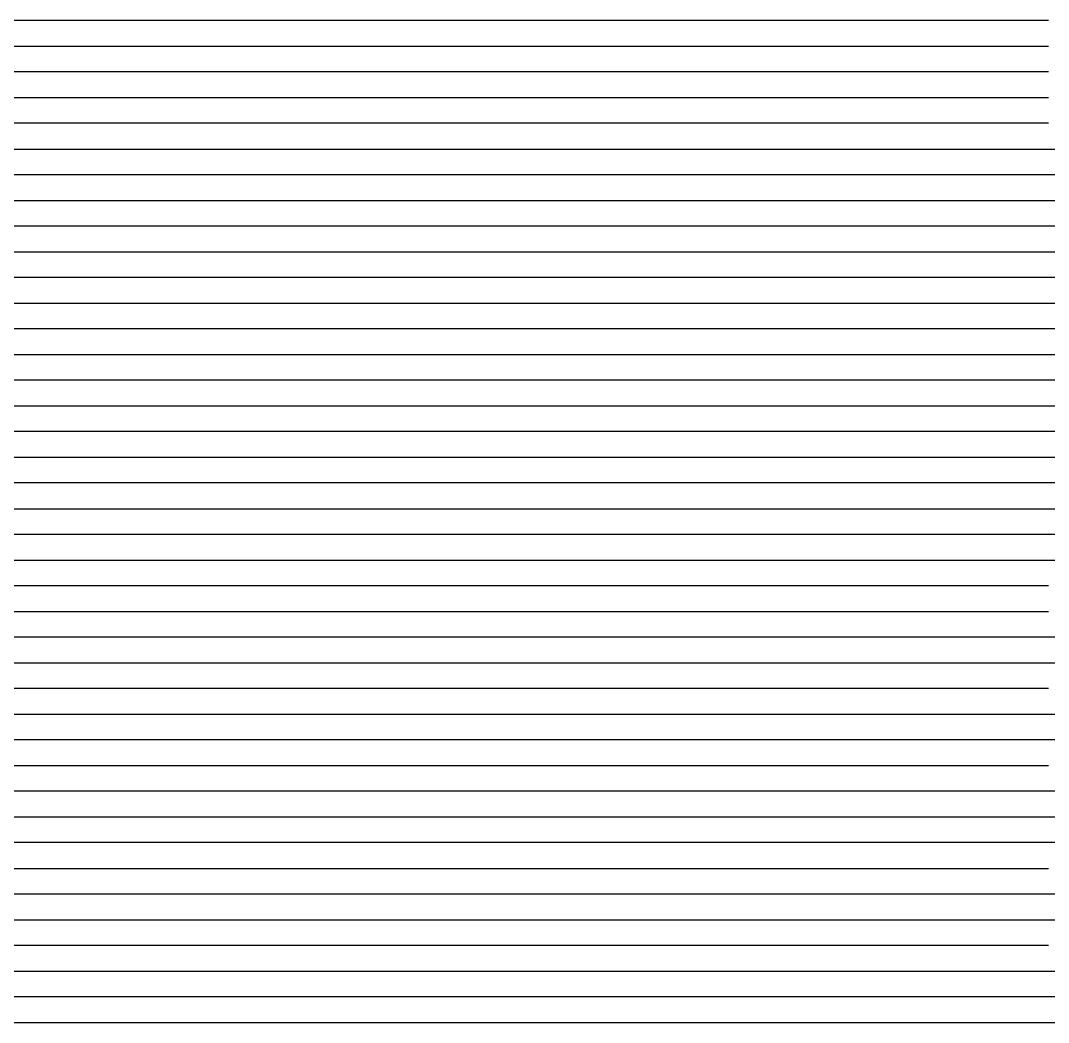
# Model space of a CAD drawing. Extents: x 0 to 80, y 0 to 80.
# Drawn here: x 40 to 60, y 40 to 59.5 of the extents above; entities that cross this region are included whole.
import ezdxf

# ---------------------------------------------------------------- set-up
doc = ezdxf.new("R2010")
doc.units = 0
doc.layers.add('FEED', color=7, linetype='CONTINUOUS')

msp = doc.modelspace()

# ---------------------------------------------------------------- linework, layer by layer
at = {"layer": 'FEED'}
for points in [[(60, 59.499, -17.192), (59.84, 59.499, -16.904), (59.36, 59.499, -15.864), (58.72, 59.499, -14.712), (58.08, 59.499, -13.752), (57.44, 59.499, -12.92), (56.48, 59.499, -11.864), (55.68, 59.499, -11.128), (55.04, 59.499, -10.6), (54.08, 59.499, -9.896), (53.28, 59.499, -9.384), (52.64, 59.499, -9), (51.84, 59.499, -8.568), (51.04, 59.499, -8.184), (50.24, 59.499, -7.848), (49.6, 59.499, -7.592), (49.28, 59.499, -7.48), (49.12, 59.499, -7.416), (48.96, 59.499, -7.256), (48.32, 59.499, -6.328), (47.68, 59.499, -5.56), (47.36, 59.499, -5.208), (46.88, 59.499, -4.76), (46.24, 59.499, -4.264), (45.76, 59.499, -3.944), (44.96, 59.499, -3.496), (44.32, 59.499, -3.192), (43.84, 59.499, -3), (43.68, 59.499, -2.792), (43.36, 59.499, -2.232), (43.2, 59.499, -1.992), (43.04, 59.499, -1.8), (42.88, 59.499, -1.64), (42.72, 59.499, -1.512), (42.4, 59.499, -1.336), (41.92, 59.499, -1.144), (41.6, 59.499, -1.064), (41.28, 59.499, -1.016), (40.32, 59.499, -1), (38.88, 59.499, -1)], [(38.72, 58.999, -1), (41.12, 58.999, -1), (41.6, 58.999, -1.032), (42.08, 58.999, -1.176), (42.56, 58.999, -1.4), (42.72, 58.999, -1.496), (42.88, 58.999, -1.624), (43.04, 58.999, -1.784), (43.36, 58.999, -2.232), (43.68, 58.999, -2.776), (44.32, 58.999, -3.016), (45.12, 58.999, -3.4), (45.92, 58.999, -3.832), (46.56, 58.999, -4.248), (47.2, 58.999, -4.776), (47.84, 58.999, -5.4), (48.48, 58.999, -6.184), (48.8, 58.999, -6.632), (49.28, 58.999, -7.384), (49.44, 58.999, -7.576), (50.56, 58.999, -8.008), (51.52, 58.999, -8.456), (52.16, 58.999, -8.776), (53.28, 58.999, -9.416), (53.6, 58.999, -9.624), (53.92, 58.999, -9.832), (54.72, 58.999, -10.408), (55.2, 58.999, -10.776), (55.84, 58.999, -11.32), (56.32, 58.999, -11.768), (56.96, 58.999, -12.424), (57.76, 58.999, -13.384), (58.4, 58.999, -14.28), (58.88, 58.999, -15.048), (59.36, 58.999, -15.944), (59.84, 58.999, -16.984), (60, 58.999, -17.256)], [(60, 58.499, -17.304), (59.84, 58.499, -17.08), (59.68, 58.499, -16.76), (59.36, 58.499, -16.056), (59.04, 58.499, -15.432), (58.4, 58.499, -14.376), (58.08, 58.499, -13.896), (57.44, 58.499, -13.064), (56.8, 58.499, -12.328), (56.48, 58.499, -11.992), (55.52, 58.499, -11.112), (55.04, 58.499, -10.712), (54.4, 58.499, -10.232), (53.76, 58.499, -9.784), (52.64, 58.499, -9.096), (51.52, 58.499, -8.504), (50.72, 58.499, -8.136), (50.4, 58.499, -8.008), (50.24, 58.499, -7.928), (49.92, 58.499, -7.816), (49.76, 58.499, -7.752), (49.6, 58.499, -7.64), (49.44, 58.499, -7.416), (48.96, 58.499, -6.648), (48.32, 58.499, -5.784), (47.84, 58.499, -5.24), (47.2, 58.499, -4.616), (46.56, 58.499, -4.12), (46.08, 58.499, -3.8), (45.44, 58.499, -3.448), (44.8, 58.499, -3.128), (44.16, 58.499, -2.872), (43.52, 58.499, -2.648), (43.04, 58.499, -1.944), (42.72, 58.499, -1.624), (42.56, 58.499, -1.496), (42.08, 58.499, -1.24), (41.44, 58.499, -1.032), (40.8, 58.499, -1), (38.88, 58.499, -1)], [(39.52, 57.999, -1), (40.32, 57.999, -1), (40.8, 57.999, -1.032), (41.28, 57.999, -1.128), (41.6, 57.999, -1.224), (42.08, 57.999, -1.432), (42.4, 57.999, -1.64), (42.56, 57.999, -1.768), (42.88, 57.999, -2.136), (43.2, 57.999, -2.536), (44, 57.999, -2.76), (44.64, 57.999, -3), (45.6, 57.999, -3.448), (46.24, 57.999, -3.816), (46.56, 57.999, -4.024), (47.04, 57.999, -4.392), (47.36, 57.999, -4.664), (47.68, 57.999, -4.968), (48.16, 57.999, -5.48), (48.48, 57.999, -5.848), (49.12, 57.999, -6.712), (49.76, 57.999, -7.752), (49.92, 57.999, -7.88), (50.72, 57.999, -8.2), (51.68, 57.999, -8.664), (52.48, 57.999, -9.08), (53.44, 57.999, -9.656), (54.4, 57.999, -10.312), (55.36, 57.999, -11.064), (56, 57.999, -11.624), (56.48, 57.999, -12.088), (56.96, 57.999, -12.6), (57.76, 57.999, -13.576), (58.56, 57.999, -14.744), (59.04, 57.999, -15.576), (59.52, 57.999, -16.552), (59.68, 57.999, -16.92), (59.84, 57.999, -17.208), (60, 57.999, -17.352)], [(60, 57.499, -17.368), (59.84, 57.499, -17.304), (59.68, 57.499, -17.096), (59.04, 57.499, -15.752), (58.56, 57.499, -14.904), (57.92, 57.499, -13.944), (57.28, 57.499, -13.112), (56.64, 57.499, -12.376), (55.68, 57.499, -11.448), (54.88, 57.499, -10.776), (53.92, 57.499, -10.072), (53.12, 57.499, -9.56), (52.32, 57.499, -9.08), (51.2, 57.499, -8.504), (50.24, 57.499, -8.088), (50.08, 57.499, -8.024), (49.92, 57.499, -7.896), (49.44, 57.499, -7.08), (48.96, 57.499, -6.376), (48.48, 57.499, -5.768), (47.84, 57.499, -5.08), (47.2, 57.499, -4.488), (46.56, 57.499, -3.992), (45.92, 57.499, -3.592), (45.44, 57.499, -3.336), (44.32, 57.499, -2.856), (43.68, 57.499, -2.648), (42.88, 57.499, -2.472), (42.72, 57.499, -2.456), (42.24, 57.499, -2.152), (42.08, 57.499, -2.008), (41.76, 57.499, -1.784), (41.28, 57.499, -1.544), (40.96, 57.499, -1.432), (40.48, 57.499, -1.32), (39.84, 57.499, -1.304)], [(39.68, 56.999, -2.088), (40.48, 56.999, -2.088), (40.8, 56.999, -2.184), (41.6, 56.999, -2.376), (42.4, 56.999, -2.424), (42.88, 56.999, -2.472), (43.36, 56.999, -2.568), (43.68, 56.999, -2.664), (44, 56.999, -2.744), (44.64, 56.999, -2.984), (44.96, 56.999, -3.128), (45.6, 56.999, -3.416), (46.4, 56.999, -3.88), (46.88, 56.999, -4.232), (47.36, 56.999, -4.632), (48, 56.999, -5.224), (48.64, 56.999, -5.928), (49.28, 56.999, -6.76), (49.76, 56.999, -7.512), (50.08, 56.999, -8.056), (50.24, 56.999, -8.216), (51.2, 56.999, -8.648), (51.84, 56.999, -8.968), (52.8, 56.999, -9.512), (53.28, 56.999, -9.816), (53.44, 56.999, -9.864), (54.08, 56.999, -10.296), (55.04, 56.999, -11.032), (56, 56.999, -11.88), (56.64, 56.999, -12.536), (57.28, 56.999, -13.272), (57.76, 56.999, -13.896), (58.24, 56.999, -14.584), (58.72, 56.999, -15.368), (59.2, 56.999, -16.296), (59.52, 56.999, -16.984), (59.68, 56.999, -17.24), (59.84, 56.999, -17.352), (60.159, 56.999, -17.368)], [(79.839, 56.499, -17.368), (59.84, 56.499, -17.368), (59.68, 56.499, -17.352), (59.52, 56.499, -17.256), (59.36, 56.499, -17.016), (58.88, 56.499, -16.008), (58.4, 56.499, -15.144), (57.92, 56.499, -14.392), (57.44, 56.499, -13.72), (56.96, 56.499, -13.128), (56.48, 56.499, -12.584), (55.68, 56.499, -11.8), (54.88, 56.499, -11.112), (54.08, 56.499, -10.488), (53.28, 56.499, -9.944), (52.16, 56.499, -9.272), (51.2, 56.499, -8.776), (50.4, 56.499, -8.392), (50.24, 56.499, -8.264), (50.08, 56.499, -8.04), (49.6, 56.499, -7.224), (49.12, 56.499, -6.52), (48.32, 56.499, -5.56), (47.84, 56.499, -5.064), (47.2, 56.499, -4.504), (46.56, 56.499, -4.008), (45.92, 56.499, -3.608), (45.44, 56.499, -3.352), (44.96, 56.499, -3.16), (44.48, 56.499, -2.952), (44.32, 56.499, -2.904), (43.84, 56.499, -2.728), (43.04, 56.499, -2.536), (42.4, 56.499, -2.44), (41.44, 56.499, -2.392), (41.12, 56.499, -2.392), (40.8, 56.499, -2.376), (39.04, 56.499, -2.376)], [(39.2, 55.999, -2.408), (41.12, 55.999, -2.408), (41.44, 55.999, -2.424), (41.76, 55.999, -2.424), (42.4, 55.999, -2.488), (43.2, 55.999, -2.632), (44, 55.999, -2.856), (45.12, 55.999, -3.288), (45.6, 55.999, -3.496), (46.08, 55.999, -3.752), (46.88, 55.999, -4.296), (47.52, 55.999, -4.824), (48.16, 55.999, -5.432), (48.8, 55.999, -6.136), (49.28, 55.999, -6.744), (49.76, 55.999, -7.48), (50.24, 55.999, -8.296), (50.4, 55.999, -8.504), (50.56, 55.999, -8.6), (51.04, 55.999, -8.824), (51.68, 55.999, -9.144), (52.8, 55.999, -9.8), (53.28, 55.999, -10.104), (53.92, 55.999, -10.536), (55.04, 55.999, -11.416), (55.84, 55.999, -12.136), (56.64, 55.999, -12.968), (57.28, 55.999, -13.752), (57.92, 55.999, -14.648), (58.4, 55.999, -15.416), (58.88, 55.999, -16.328), (59.2, 55.999, -17), (59.36, 55.999, -17.24), (59.52, 55.999, -17.352), (59.84, 55.999, -17.368), (79.999, 55.999, -17.368)], [(79.839, 55.499, -17.368), (59.52, 55.499, -17.368), (59.36, 55.499, -17.352), (59.2, 55.499, -17.24), (59.04, 55.499, -17.016), (58.4, 55.499, -15.736), (57.92, 55.499, -14.936), (57.28, 55.499, -14.008), (56.64, 55.499, -13.208), (56, 55.499, -12.52), (55.36, 55.499, -11.912), (54.72, 55.499, -11.352), (54.4, 55.499, -11.08), (53.76, 55.499, -10.6), (52.96, 55.499, -10.056), (52.48, 55.499, -9.752), (51.68, 55.499, -9.304), (50.88, 55.499, -8.888), (50.56, 55.499, -8.744), (50.4, 55.499, -8.584), (50.24, 55.499, -8.344), (49.92, 55.499, -7.768), (49.44, 55.499, -7.016), (48.8, 55.499, -6.184), (48.16, 55.499, -5.496), (47.52, 55.499, -4.904), (46.72, 55.499, -4.28), (45.92, 55.499, -3.768), (45.28, 55.499, -3.448), (44.8, 55.499, -3.24), (44.48, 55.499, -3.128), (44.16, 55.499, -3), (43.84, 55.499, -2.904), (43.68, 55.499, -2.84), (42.88, 55.499, -2.664), (42.24, 55.499, -2.536), (41.92, 55.499, -2.504), (41.12, 55.499, -2.488), (38.4, 55.499, -2.488)], [(38.88, 54.999, -2.6), (41.6, 54.999, -2.6), (42.24, 54.999, -2.648), (42.72, 54.999, -2.728), (43.04, 54.999, -2.808), (43.36, 54.999, -2.888), (44, 54.999, -3.08), (44.8, 54.999, -3.368), (45.28, 54.999, -3.576), (45.92, 54.999, -3.912), (46.72, 54.999, -4.44), (47.2, 54.999, -4.792), (47.52, 54.999, -5.032), (48.32, 54.999, -5.768), (48.96, 54.999, -6.472), (49.6, 54.999, -7.336), (50.08, 54.999, -8.136), (50.4, 54.999, -8.696), (50.56, 54.999, -8.904), (51.52, 54.999, -9.384), (52.64, 54.999, -10.04), (53.44, 54.999, -10.568), (54.24, 54.999, -11.16), (55.04, 54.999, -11.832), (55.84, 54.999, -12.6), (56.48, 54.999, -13.288), (56.96, 54.999, -13.88), (57.28, 54.999, -14.296), (57.76, 54.999, -15.016), (58.24, 54.999, -15.816), (58.88, 54.999, -17.08), (59.04, 54.999, -17.288), (59.2, 54.999, -17.368), (79.999, 54.999, -17.368)], [(79.839, 54.499, -17.368), (59.04, 54.499, -17.368), (58.88, 54.499, -17.32), (58.72, 54.499, -17.16), (58.56, 54.499, -16.888), (58.24, 54.499, -16.232), (57.76, 54.499, -15.384), (57.28, 54.499, -14.632), (56.64, 54.499, -13.768), (56, 54.499, -13.032), (55.2, 54.499, -12.216), (54.4, 54.499, -11.512), (53.6, 54.499, -10.888), (52.64, 54.499, -10.232), (51.84, 54.499, -9.752), (50.88, 54.499, -9.24), (50.56, 54.499, -9.08), (50.4, 54.499, -8.856), (49.76, 54.499, -7.736), (49.28, 54.499, -7.032), (48.64, 54.499, -6.264), (48.16, 54.499, -5.768), (47.52, 54.499, -5.208), (46.72, 54.499, -4.616), (46.08, 54.499, -4.184), (45.44, 54.499, -3.816), (44.32, 54.499, -3.352), (43.36, 54.499, -3.032), (42.56, 54.499, -2.856), (41.76, 54.499, -2.76), (38.24, 54.499, -2.76)], [(38.4, 53.999, -2.952), (41.44, 53.999, -2.952), (42.08, 53.999, -3), (42.88, 53.999, -3.144), (43.2, 53.999, -3.224), (43.52, 53.999, -3.304), (44.16, 53.999, -3.496), (44.96, 53.999, -3.8), (45.6, 53.999, -4.12), (46.24, 53.999, -4.488), (47.2, 53.999, -5.144), (47.68, 53.999, -5.544), (48.32, 53.999, -6.136), (48.96, 53.999, -6.84), (49.44, 53.999, -7.464), (50.24, 53.999, -8.744), (50.4, 53.999, -9.032), (50.56, 53.999, -9.256), (50.72, 53.999, -9.368), (51.2, 53.999, -9.608), (52.16, 53.999, -10.152), (52.8, 53.999, -10.568), (53.6, 53.999, -11.128), (54.08, 53.999, -11.496), (54.88, 53.999, -12.184), (55.68, 53.999, -12.968), (56.16, 53.999, -13.512), (56.8, 53.999, -14.312), (57.28, 53.999, -15), (57.6, 53.999, -15.512), (58.08, 53.999, -16.392), (58.4, 53.999, -17.032), (58.56, 53.999, -17.256), (58.72, 53.999, -17.352), (59.04, 53.999, -17.368), (79.999, 53.999, -17.368)], [(79.839, 53.499, -17.368), (58.56, 53.499, -17.368), (58.4, 53.499, -17.32), (58.24, 53.499, -17.16), (58.08, 53.499, -16.888), (57.44, 53.499, -15.672), (56.8, 53.499, -14.68), (56.16, 53.499, -13.848), (55.52, 53.499, -13.112), (54.72, 53.499, -12.328), (53.92, 53.499, -11.64), (53.44, 53.499, -11.272), (52.8, 53.499, -10.808), (51.84, 53.499, -10.2), (50.88, 53.499, -9.672), (50.72, 53.499, -9.592), (50.56, 53.499, -9.48), (50.24, 53.499, -8.968), (50.08, 53.499, -8.696), (49.44, 53.499, -7.736), (48.96, 53.499, -7.112), (48.32, 53.499, -6.376), (47.68, 53.499, -5.768), (46.88, 53.499, -5.144), (46.08, 53.499, -4.648), (45.12, 53.499, -4.12), (44.8, 53.499, -3.992), (44.64, 53.499, -3.912), (43.84, 53.499, -3.64), (43.52, 53.499, -3.56), (43.2, 53.499, -3.464), (42.4, 53.499, -3.288), (42.24, 53.499, -3.272), (41.92, 53.499, -3.224), (41.28, 53.499, -3.192), (38.56, 53.499, -3.192)], [(39.2, 52.999, -3.48), (41.6, 52.999, -3.48), (42.24, 52.999, -3.544), (43.04, 52.999, -3.704), (43.84, 52.999, -3.928), (44.16, 52.999, -4.04), (44.48, 52.999, -4.152), (44.96, 52.999, -4.344), (45.44, 52.999, -4.584), (46.24, 52.999, -5.016), (47.04, 52.999, -5.56), (47.68, 52.999, -6.088), (48.32, 52.999, -6.744), (49.12, 52.999, -7.704), (49.6, 52.999, -8.328), (50.08, 52.999, -9.08), (50.4, 52.999, -9.656), (51.36, 52.999, -10.184), (52, 52.999, -10.568), (53.12, 52.999, -11.336), (53.76, 52.999, -11.832), (54.56, 52.999, -12.536), (55.04, 52.999, -13), (55.36, 52.999, -13.336), (56, 52.999, -14.088), (56.64, 52.999, -14.936), (57.12, 52.999, -15.672), (57.6, 52.999, -16.536), (57.92, 52.999, -17.112), (58.08, 52.999, -17.304), (58.24, 52.999, -17.368), (79.999, 52.999, -17.368)], [(79.839, 52.499, -17.368), (57.92, 52.499, -17.368), (57.76, 52.499, -17.304), (57.6, 52.499, -17.144), (57.44, 52.499, -16.904), (56.8, 52.499, -15.752), (56.16, 52.499, -14.792), (55.36, 52.499, -13.8), (54.72, 52.499, -13.128), (54.08, 52.499, -12.52), (52.96, 52.499, -11.608), (52.16, 52.499, -11.048), (51.04, 52.499, -10.36), (50.56, 52.499, -10.088), (50.4, 52.499, -9.976), (49.76, 52.499, -8.888), (49.12, 52.499, -8.008), (48.64, 52.499, -7.448), (48.16, 52.499, -6.952), (47.68, 52.499, -6.504), (46.72, 52.499, -5.752), (45.92, 52.499, -5.224), (44.64, 52.499, -4.568), (44, 52.499, -4.312), (43.52, 52.499, -4.152), (42.56, 52.499, -3.928), (42.4, 52.499, -3.912), (42.08, 52.499, -3.864), (41.6, 52.499, -3.816), (38.4, 52.499, -3.816)], [(39.68, 51.999, -4.328), (41.6, 51.999, -4.328), (42.24, 51.999, -4.376), (43.52, 51.999, -4.616), (44, 51.999, -4.76), (44.8, 51.999, -5.08), (45.76, 51.999, -5.528), (46.24, 51.999, -5.8), (46.72, 51.999, -6.12), (47.52, 51.999, -6.776), (48.16, 51.999, -7.336), (48.8, 51.999, -7.992), (49.28, 51.999, -8.568), (49.6, 51.999, -9.016), (50.24, 51.999, -10.104), (50.4, 51.999, -10.296), (51.2, 51.999, -10.744), (51.52, 51.999, -10.952), (51.84, 51.999, -11.16), (52.64, 51.999, -11.704), (53.6, 51.999, -12.472), (54.4, 51.999, -13.208), (55.04, 51.999, -13.88), (55.84, 51.999, -14.84), (56.32, 51.999, -15.528), (56.64, 51.999, -16.04), (57.12, 51.999, -16.92), (57.28, 51.999, -17.176), (57.44, 51.999, -17.32), (57.6, 51.999, -17.368), (79.999, 51.999, -17.368)], [(79.839, 51.499, -17.368), (57.28, 51.499, -17.368), (57.12, 51.499, -17.32), (56.96, 51.499, -17.192), (56.64, 51.499, -16.68), (56.32, 51.499, -16.12), (55.84, 51.499, -15.368), (55.2, 51.499, -14.536), (54.56, 51.499, -13.8), (53.76, 51.499, -13.016), (52.96, 51.499, -12.328), (52.32, 51.499, -11.832), (51.52, 51.499, -11.272), (50.88, 51.499, -10.872), (50.56, 51.499, -10.696), (50.24, 51.499, -10.504), (50.08, 51.499, -10.28), (49.6, 51.499, -9.464), (49.12, 51.499, -8.792), (48.64, 51.499, -8.232), (48.16, 51.499, -7.768), (47.2, 51.499, -6.92), (46.4, 51.499, -6.328), (45.76, 51.499, -5.96), (44.96, 51.499, -5.592), (44, 51.499, -5.208), (43.36, 51.499, -5.016), (42.88, 51.499, -4.92), (42.08, 51.499, -4.808), (41.12, 51.499, -4.776), (38.4, 51.499, -4.776)], [(38.24, 50.999, -5.288), (41.6, 50.999, -5.288), (42.4, 50.999, -5.352), (43.04, 50.999, -5.464), (43.2, 50.999, -5.48), (44, 50.999, -5.704), (44.8, 50.999, -6.024), (45.28, 50.999, -6.2), (45.92, 50.999, -6.52), (46.4, 50.999, -6.808), (47.2, 50.999, -7.384), (47.68, 50.999, -7.784), (48.32, 50.999, -8.392), (48.96, 50.999, -9.096), (49.44, 50.999, -9.736), (50.08, 50.999, -10.76), (50.72, 50.999, -11.128), (51.52, 50.999, -11.624), (52.64, 50.999, -12.456), (53.6, 50.999, -13.304), (54.4, 50.999, -14.12), (54.88, 50.999, -14.664), (55.36, 50.999, -15.288), (55.84, 50.999, -15.976), (56.48, 50.999, -17.032), (56.64, 50.999, -17.224), (56.8, 50.999, -17.336), (56.96, 50.999, -17.368), (79.999, 50.999, -17.368)], [(79.839, 50.499, -17.368), (57.6, 50.499, -17.368), (57.28, 50.499, -17.304), (56.96, 50.499, -17.208), (56.64, 50.499, -17.096), (56, 50.499, -16.936), (55.36, 50.499, -15.912), (54.72, 50.499, -15.032), (54.08, 50.499, -14.28), (53.28, 50.499, -13.464), (52.8, 50.499, -13.016), (52.32, 50.499, -12.616), (51.68, 50.499, -12.136), (50.88, 50.499, -11.592), (49.92, 50.499, -11.032), (49.76, 50.499, -10.872), (49.28, 50.499, -10.12), (48.64, 50.499, -9.288), (48, 50.499, -8.584), (47.36, 50.499, -8.024), (46.72, 50.499, -7.56), (45.92, 50.499, -7.064), (45.28, 50.499, -6.744), (44.64, 50.499, -6.504), (44.32, 50.499, -6.392), (43.84, 50.499, -6.216), (43.2, 50.499, -6.04), (42.24, 50.499, -5.896), (41.6, 50.499, -5.864), (40.32, 50.499, -5.848), (38.72, 50.499, -5.848)], [(39.04, 49.999, -6.488), (41.44, 49.999, -6.488), (42.24, 49.999, -6.552), (42.72, 49.999, -6.616), (43.04, 49.999, -6.664), (43.52, 49.999, -6.792), (44.16, 49.999, -7.016), (44.48, 49.999, -7.112), (44.96, 49.999, -7.288), (45.6, 49.999, -7.592), (45.92, 49.999, -7.784), (46.4, 49.999, -8.056), (47.36, 49.999, -8.712), (47.84, 49.999, -9.112), (48.32, 49.999, -9.592), (48.96, 49.999, -10.36), (49.44, 49.999, -11.08), (49.6, 49.999, -11.256), (50.08, 49.999, -11.56), (50.88, 49.999, -12.04), (51.52, 49.999, -12.472), (52.16, 49.999, -12.968), (53.12, 49.999, -13.816), (53.92, 49.999, -14.664), (54.56, 49.999, -15.448), (55.2, 49.999, -16.376), (55.36, 49.999, -16.632), (56, 49.999, -16.664), (56.32, 49.999, -16.712), (56.8, 49.999, -16.84), (57.28, 49.999, -16.984), (58.08, 49.999, -17.32), (58.4, 49.999, -17.368), (79.999, 49.999, -17.368)], [(79.839, 49.499, -17.368), (58.88, 49.499, -17.368), (58.72, 49.499, -17.336), (58.4, 49.499, -17.192), (58.08, 49.499, -17.016), (57.44, 49.499, -16.744), (56.8, 49.499, -16.552), (56.48, 49.499, -16.488), (56, 49.499, -16.44), (54.88, 49.499, -16.44), (54.72, 49.499, -16.392), (54.08, 49.499, -15.496), (53.28, 49.499, -14.536), (52.32, 49.499, -13.608), (51.52, 49.499, -12.952), (50.72, 49.499, -12.392), (49.76, 49.499, -11.8), (49.44, 49.499, -11.624), (49.28, 49.499, -11.512), (49.12, 49.499, -11.352), (48.48, 49.499, -10.52), (47.84, 49.499, -9.848), (47.36, 49.499, -9.432), (46.88, 49.499, -9.064), (46.24, 49.499, -8.632), (44.96, 49.499, -7.976), (44.32, 49.499, -7.752), (43.68, 49.499, -7.56), (43.36, 49.499, -7.448), (42.88, 49.499, -7.336), (41.92, 49.499, -7.224), (40.96, 49.499, -7.192), (38.56, 49.499, -7.192)], [(38.56, 48.999, -7.992), (41.44, 48.999, -7.992), (42.24, 48.999, -8.04), (42.72, 48.999, -8.104), (43.2, 48.999, -8.2), (44.64, 48.999, -8.632), (44.96, 48.999, -8.76), (45.76, 48.999, -9.16), (45.92, 48.999, -9.224), (46.4, 48.999, -9.512), (46.88, 48.999, -9.864), (47.36, 48.999, -10.264), (47.84, 48.999, -10.728), (48.64, 48.999, -11.576), (48.8, 48.999, -11.72), (49.44, 48.999, -12.088), (49.76, 48.999, -12.264), (50.72, 48.999, -12.888), (51.36, 48.999, -13.352), (52.16, 48.999, -14.024), (52.8, 48.999, -14.648), (53.44, 48.999, -15.368), (53.92, 48.999, -15.992), (54.08, 48.999, -16.216), (54.24, 48.999, -16.312), (54.56, 48.999, -16.28), (56.16, 48.999, -16.28), (56.48, 48.999, -16.312), (56.8, 48.999, -16.376), (56.96, 48.999, -16.392), (57.6, 48.999, -16.568), (58.24, 48.999, -16.824), (58.72, 48.999, -17.064), (59.04, 48.999, -17.24), (59.36, 48.999, -17.352), (59.84, 48.999, -17.368), (79.999, 48.999, -17.368)], [(60, 48.499, -17.368), (59.84, 48.499, -17.352), (59.52, 48.499, -17.24), (59.04, 48.499, -16.952), (58.56, 48.499, -16.712), (58.08, 48.499, -16.52), (57.6, 48.499, -16.376), (56.96, 48.499, -16.232), (56.48, 48.499, -16.168), (55.68, 48.499, -16.152), (54.72, 48.499, -16.152), (54.08, 48.499, -16.216), (53.92, 48.499, -16.248), (53.6, 48.499, -16.04), (53.12, 48.499, -15.688), (52.8, 48.499, -15.464), (52.16, 48.499, -14.744), (51.36, 48.499, -13.992), (51.04, 48.499, -13.72), (50.08, 48.499, -13.016), (49.28, 48.499, -12.504), (48.8, 48.499, -12.232), (48.48, 48.499, -12.072), (48, 48.499, -11.8), (47.52, 48.499, -11.4), (47.04, 48.499, -10.952), (46.72, 48.499, -10.664), (46.24, 48.499, -10.312), (45.76, 48.499, -10.04), (45.44, 48.499, -9.896), (44.96, 48.499, -9.656), (44.48, 48.499, -9.464), (44, 48.499, -9.32), (43.68, 48.499, -9.24), (43.36, 48.499, -9.128), (42.72, 48.499, -8.984), (42.08, 48.499, -8.92), (41.28, 48.499, -8.888), (38.4, 48.499, -8.888)], [(38.56, 47.999, -10.28), (41.44, 47.999, -10.28), (41.76, 47.999, -10.296), (42.24, 47.999, -10.312), (42.88, 47.999, -10.376), (43.2, 47.999, -10.44), (43.52, 47.999, -10.536), (43.84, 47.999, -10.648), (44.48, 47.999, -10.808), (44.96, 47.999, -11.016), (45.28, 47.999, -11.176), (46.24, 47.999, -11.608), (46.72, 47.999, -11.848), (47.68, 47.999, -12.264), (48.64, 47.999, -12.744), (49.6, 47.999, -13.32), (50.24, 47.999, -13.784), (50.72, 47.999, -14.056), (51.2, 47.999, -14.312), (52.16, 47.999, -14.872), (52.8, 47.999, -15.288), (53.28, 47.999, -15.608), (53.92, 47.999, -16.088), (54.08, 47.999, -16.136), (54.4, 47.999, -16.088), (55.04, 47.999, -16.024), (55.84, 47.999, -16.008), (56.48, 47.999, -16.024), (56.8, 47.999, -16.056), (57.6, 47.999, -16.2), (58.08, 47.999, -16.312), (58.56, 47.999, -16.488), (59.36, 47.999, -16.872), (60, 47.999, -17.272)], [(60.319, 47.499, -17.192), (59.68, 47.499, -16.808), (59.2, 47.499, -16.568), (58.88, 47.499, -16.424), (58.08, 47.499, -16.152), (57.76, 47.499, -16.072), (57.44, 47.499, -15.992), (56.64, 47.499, -15.896), (55.2, 47.499, -15.896), (54.72, 47.499, -15.944), (54.4, 47.499, -16.008), (54.08, 47.499, -16.024), (53.76, 47.499, -15.784), (52.8, 47.499, -15.112), (51.68, 47.499, -14.424), (50.56, 47.499, -13.816), (50.08, 47.499, -13.576), (48.96, 47.499, -13.08), (48, 47.499, -12.696), (47.04, 47.499, -12.376), (46.08, 47.499, -12.088), (45.76, 47.499, -12.008), (45.44, 47.499, -11.928), (44.8, 47.499, -11.784), (44.32, 47.499, -11.672), (44.16, 47.499, -11.64), (43.84, 47.499, -11.56), (43.04, 47.499, -11.4), (42.24, 47.499, -11.32), (41.6, 47.499, -11.288), (41.28, 47.499, -11.256), (40.48, 47.499, -11.224), (39.36, 47.499, -11.208)], [(39.36, 46.999, -11.112), (40.32, 46.999, -11.112), (40.64, 46.999, -11.128), (41.12, 46.999, -11.144), (41.44, 46.999, -11.176), (41.76, 46.999, -11.192), (42.72, 46.999, -11.288), (43.04, 46.999, -11.336), (43.84, 46.999, -11.448), (45.28, 46.999, -11.736), (46.08, 46.999, -11.944), (47.2, 46.999, -12.264), (47.52, 46.999, -12.376), (48, 46.999, -12.536), (49.12, 46.999, -12.968), (49.92, 46.999, -13.32), (50.88, 46.999, -13.784), (51.2, 46.999, -13.96), (51.52, 46.999, -14.136), (52.48, 46.999, -14.696), (53.12, 46.999, -15.112), (53.76, 46.999, -15.544), (54.24, 46.999, -15.896), (55.2, 46.999, -15.8), (56.64, 46.999, -15.8), (57.28, 46.999, -15.848), (57.76, 46.999, -15.928), (57.92, 46.999, -15.944), (58.24, 46.999, -16.024), (58.56, 46.999, -16.104), (59.04, 46.999, -16.248), (59.68, 46.999, -16.504), (60.319, 46.999, -16.84)], [(60, 46.499, -16.456), (59.2, 46.499, -16.136), (58.56, 46.499, -15.944), (58.08, 46.499, -15.848), (57.28, 46.499, -15.752), (56.8, 46.499, -15.72), (55.52, 46.499, -15.72), (55.2, 46.499, -15.752), (54.88, 46.499, -15.768), (54.4, 46.499, -15.816), (54.24, 46.499, -15.72), (53.76, 46.499, -15.368), (53.44, 46.499, -15.16), (52.8, 46.499, -14.744), (51.84, 46.499, -14.168), (50.88, 46.499, -13.656), (50.24, 46.499, -13.336), (49.6, 46.499, -13.048), (48.48, 46.499, -12.584), (48.16, 46.499, -12.472), (47.68, 46.499, -12.296), (46.24, 46.499, -11.864), (45.44, 46.499, -11.672), (44.16, 46.499, -11.4), (43.84, 46.499, -11.352), (43.68, 46.499, -11.32), (42.56, 46.499, -11.176), (41.6, 46.499, -11.08), (41.28, 46.499, -11.064), (40.8, 46.499, -11.032), (40.48, 46.499, -11.032), (40.16, 46.499, -11.016), (38.4, 46.499, -11.016)], [(38.56, 45.999, -10.92), (40.48, 45.999, -10.92), (41.6, 45.999, -10.984), (43.04, 45.999, -11.128), (43.36, 45.999, -11.176), (43.68, 45.999, -11.224), (43.84, 45.999, -11.256), (44.16, 45.999, -11.304), (45.44, 45.999, -11.56), (45.76, 45.999, -11.64), (46.08, 45.999, -11.72), (47.68, 45.999, -12.184), (48.64, 45.999, -12.536), (49.6, 45.999, -12.92), (50.24, 45.999, -13.208), (51.04, 45.999, -13.592), (51.52, 45.999, -13.848), (52, 45.999, -14.104), (52.96, 45.999, -14.68), (53.92, 45.999, -15.32), (54.4, 45.999, -15.656), (54.56, 45.999, -15.736), (55.2, 45.999, -15.672), (55.52, 45.999, -15.656), (55.84, 45.999, -15.64), (57.12, 45.999, -15.64), (58.08, 45.999, -15.736), (58.72, 45.999, -15.864), (59.04, 45.999, -15.96), (59.36, 45.999, -16.04), (60.319, 45.999, -16.408)], [(60.159, 45.499, -16.168), (59.68, 45.499, -15.992), (59.2, 45.499, -15.848), (58.4, 45.499, -15.672), (57.44, 45.499, -15.576), (55.68, 45.499, -15.576), (54.88, 45.499, -15.64), (54.72, 45.499, -15.656), (54.56, 45.499, -15.608), (53.6, 45.499, -14.936), (52.64, 45.499, -14.344), (52, 45.499, -13.96), (50.56, 45.499, -13.224), (49.92, 45.499, -12.936), (48.64, 45.499, -12.408), (47.84, 45.499, -12.136), (47.36, 45.499, -11.976), (46.56, 45.499, -11.736), (46.24, 45.499, -11.656), (45.92, 45.499, -11.576), (45.12, 45.499, -11.4), (44.64, 45.499, -11.288), (43.68, 45.499, -11.112), (43.2, 45.499, -11.048), (41.92, 45.499, -10.904), (41.28, 45.499, -10.856), (40.16, 45.499, -10.824), (38.24, 45.499, -10.824)], [(38.56, 44.999, -10.728), (40.48, 44.999, -10.728), (40.8, 44.999, -10.744), (41.28, 44.999, -10.76), (42.08, 44.999, -10.824), (43.04, 44.999, -10.92), (43.36, 44.999, -10.968), (43.68, 44.999, -11.016), (43.84, 44.999, -11.048), (44.16, 44.999, -11.096), (45.44, 44.999, -11.352), (45.76, 44.999, -11.432), (46.4, 44.999, -11.592), (46.56, 44.999, -11.64), (46.88, 44.999, -11.72), (47.84, 44.999, -12.008), (48.64, 44.999, -12.296), (49.6, 44.999, -12.664), (49.92, 44.999, -12.808), (50.56, 44.999, -13.096), (51.68, 44.999, -13.656), (52.64, 44.999, -14.2), (53.6, 44.999, -14.792), (54.56, 44.999, -15.448), (54.72, 44.999, -15.576), (54.88, 44.999, -15.592), (55.36, 44.999, -15.56), (55.52, 44.999, -15.528), (56.32, 44.999, -15.496), (57.6, 44.999, -15.496), (57.92, 44.999, -15.528), (58.08, 44.999, -15.528), (58.88, 44.999, -15.656), (59.52, 44.999, -15.816), (60, 44.999, -15.96)], [(60.319, 44.499, -15.928), (59.84, 44.499, -15.784), (59.04, 44.499, -15.608), (58.56, 44.499, -15.512), (57.92, 44.499, -15.448), (57.12, 44.499, -15.432), (56.16, 44.499, -15.432), (55.36, 44.499, -15.496), (55.04, 44.499, -15.528), (54.88, 44.499, -15.528), (53.92, 44.499, -14.856), (52.8, 44.499, -14.168), (52, 44.499, -13.704), (50.88, 44.499, -13.128), (50.56, 44.499, -12.984), (50.08, 44.499, -12.76), (49.76, 44.499, -12.632), (49.44, 44.499, -12.488), (48.8, 44.499, -12.232), (47.68, 44.499, -11.848), (46.72, 44.499, -11.56), (45.6, 44.499, -11.288), (44.96, 44.499, -11.16), (44.64, 44.499, -11.08), (44.32, 44.499, -11.032), (43.84, 44.499, -10.936), (42.72, 44.499, -10.792), (41.6, 44.499, -10.68), (40.8, 44.499, -10.648), (39.52, 44.499, -10.632)], [(39.04, 43.999, -10.504), (40.16, 43.999, -10.504), (40.48, 43.999, -10.52), (40.96, 43.999, -10.536), (41.76, 43.999, -10.6), (43.2, 43.999, -10.744), (44, 43.999, -10.872), (45.28, 43.999, -11.112), (45.6, 43.999, -11.192), (45.92, 43.999, -11.256), (46.72, 43.999, -11.464), (47.04, 43.999, -11.56), (47.36, 43.999, -11.64), (47.68, 43.999, -11.752), (48, 43.999, -11.848), (48.8, 43.999, -12.136), (49.6, 43.999, -12.44), (49.92, 43.999, -12.584), (50.24, 43.999, -12.712), (50.56, 43.999, -12.872), (50.88, 43.999, -13.016), (52, 43.999, -13.576), (53.12, 43.999, -14.216), (54.08, 43.999, -14.824), (54.88, 43.999, -15.384), (55.04, 43.999, -15.48), (55.68, 43.999, -15.416), (56, 43.999, -15.4), (56.64, 43.999, -15.368), (57.76, 43.999, -15.368), (58.08, 43.999, -15.4), (58.4, 43.999, -15.416), (59.04, 43.999, -15.496), (59.68, 43.999, -15.624), (60.479, 43.999, -15.848)], [(60.159, 43.499, -15.64), (59.36, 43.499, -15.464), (58.72, 43.499, -15.368), (58.24, 43.499, -15.32), (57.44, 43.499, -15.304), (56.8, 43.499, -15.304), (55.68, 43.499, -15.384), (55.2, 43.499, -15.432), (53.92, 43.499, -14.584), (52.8, 43.499, -13.896), (52.16, 43.499, -13.544), (51.2, 43.499, -13.048), (50.88, 43.499, -12.904), (50.08, 43.499, -12.536), (48.8, 43.499, -12.024), (48, 43.499, -11.752), (47.04, 43.499, -11.448), (46.72, 43.499, -11.368), (46.56, 43.499, -11.32), (46.24, 43.499, -11.24), (45.92, 43.499, -11.16), (45.6, 43.499, -11.096), (45.28, 43.499, -11.016), (44.64, 43.499, -10.888), (44.32, 43.499, -10.84), (43.84, 43.499, -10.744), (43.04, 43.499, -10.632), (41.92, 43.499, -10.504), (41.6, 43.499, -10.488), (41.28, 43.499, -10.456), (40.16, 43.499, -10.424), (38.24, 43.499, -10.424)], [(39.84, 42.999, -10.328), (40.16, 42.999, -10.344), (40.64, 42.999, -10.344), (41.44, 42.999, -10.392), (42.72, 42.999, -10.504), (43.36, 42.999, -10.568), (44.48, 42.999, -10.744), (45.92, 42.999, -11.032), (46.72, 42.999, -11.24), (47.04, 42.999, -11.336), (47.36, 42.999, -11.416), (48.32, 42.999, -11.72), (49.28, 42.999, -12.072), (50.24, 42.999, -12.456), (51.2, 42.999, -12.904), (51.84, 42.999, -13.208), (53.12, 42.999, -13.912), (54.08, 42.999, -14.488), (55.2, 42.999, -15.256), (55.36, 42.999, -15.368), (56.16, 42.999, -15.288), (57.28, 42.999, -15.256), (58.24, 42.999, -15.256), (58.56, 42.999, -15.288), (58.88, 42.999, -15.304), (59.36, 42.999, -15.352), (59.68, 42.999, -15.416), (60, 42.999, -15.464)], [(60.159, 42.499, -15.416), (59.52, 42.499, -15.304), (58.88, 42.499, -15.24), (58.08, 42.499, -15.208), (56.96, 42.499, -15.208), (56.16, 42.499, -15.256), (55.52, 42.499, -15.32), (54.88, 42.499, -14.888), (54.56, 42.499, -14.664), (53.44, 42.499, -13.96), (53.12, 42.499, -13.784), (52.32, 42.499, -13.336), (51.2, 42.499, -12.776), (50.08, 42.499, -12.28), (49.28, 42.499, -11.96), (48.96, 42.499, -11.848), (48.32, 42.499, -11.624), (47.2, 42.499, -11.272), (46.88, 42.499, -11.192), (46.4, 42.499, -11.064), (45.6, 42.499, -10.888), (44.8, 42.499, -10.712), (44.48, 42.499, -10.664), (44.16, 42.499, -10.6), (43.04, 42.499, -10.456), (41.6, 42.499, -10.312), (41.28, 42.499, -10.296), (40.96, 42.499, -10.28), (40.8, 42.499, -10.28), (40.48, 42.499, -10.264), (39.2, 42.499, -10.248)], [(38.56, 41.999, -10.168), (40.48, 41.999, -10.168), (41.6, 41.999, -10.232), (42.88, 41.999, -10.344), (43.68, 41.999, -10.44), (44.48, 41.999, -10.568), (45.12, 41.999, -10.696), (45.28, 41.999, -10.712), (45.6, 41.999, -10.792), (46.08, 41.999, -10.888), (46.88, 41.999, -11.096), (48.16, 41.999, -11.464), (48.48, 41.999, -11.576), (48.8, 41.999, -11.688), (48.96, 41.999, -11.752), (49.28, 41.999, -11.864), (49.6, 41.999, -11.992), (49.92, 41.999, -12.104), (50.24, 41.999, -12.248), (50.56, 41.999, -12.376), (51.52, 41.999, -12.824), (52.64, 41.999, -13.384), (53.76, 41.999, -14.024), (54.08, 41.999, -14.232), (54.4, 41.999, -14.424), (55.52, 41.999, -15.192), (55.68, 41.999, -15.272), (56.32, 41.999, -15.208), (57.12, 41.999, -15.176), (58.4, 41.999, -15.16), (58.72, 41.999, -15.176), (58.88, 41.999, -15.176), (59.84, 41.999, -15.272), (60.159, 41.999, -15.336)], [(60, 41.499, -15.224), (59.68, 41.499, -15.192), (59.36, 41.499, -15.144), (58.88, 41.499, -15.128), (58.56, 41.499, -15.112), (57.28, 41.499, -15.112), (56.48, 41.499, -15.16), (56, 41.499, -15.208), (55.84, 41.499, -15.24), (55.68, 41.499, -15.192), (55.2, 41.499, -14.84), (53.92, 41.499, -14.008), (53.28, 41.499, -13.624), (52.32, 41.499, -13.112), (52, 41.499, -12.936), (51.04, 41.499, -12.488), (49.92, 41.499, -12.008), (48.8, 41.499, -11.592), (47.84, 41.499, -11.272), (47.36, 41.499, -11.128), (47.04, 41.499, -11.048), (46.72, 41.499, -10.952), (45.6, 41.499, -10.696), (44.64, 41.499, -10.504), (44.32, 41.499, -10.456), (43.84, 41.499, -10.376), (42.72, 41.499, -10.232), (41.92, 41.499, -10.152), (41.6, 41.499, -10.136), (41.12, 41.499, -10.104), (40.8, 41.499, -10.104), (40.48, 41.499, -10.088), (38.08, 41.499, -10.088)], [(38.56, 40.999, -10.008), (40.48, 40.999, -10.008), (40.8, 40.999, -10.024), (41.28, 40.999, -10.04), (42.08, 40.999, -10.104), (42.88, 40.999, -10.168), (43.2, 40.999, -10.216), (43.52, 40.999, -10.248), (44.32, 40.999, -10.376), (45.6, 40.999, -10.616), (46.08, 40.999, -10.712), (47.2, 40.999, -11), (48.32, 40.999, -11.336), (49.44, 40.999, -11.736), (49.76, 40.999, -11.864), (50.08, 40.999, -11.976), (50.72, 40.999, -12.248), (51.36, 40.999, -12.536), (52.32, 40.999, -13), (53.28, 40.999, -13.528), (54.08, 40.999, -13.992), (55.2, 40.999, -14.728), (55.84, 40.999, -15.192), (56, 40.999, -15.192), (56.32, 40.999, -15.144), (57.28, 40.999, -15.08), (59.2, 40.999, -15.08), (60.159, 40.999, -15.176)], [(60.639, 40.499, -15.176), (59.84, 40.499, -15.08), (59.04, 40.499, -15.032), (57.76, 40.499, -15.032), (57.44, 40.499, -15.048), (57.12, 40.499, -15.064), (56.96, 40.499, -15.08), (56.64, 40.499, -15.096), (56.16, 40.499, -15.144), (56, 40.499, -15.176), (55.2, 40.499, -14.616), (54.56, 40.499, -14.2), (53.44, 40.499, -13.512), (52.16, 40.499, -12.824), (51.04, 40.499, -12.296), (49.92, 40.499, -11.832), (48.8, 40.499, -11.416), (47.68, 40.499, -11.064), (47.2, 40.499, -10.92), (46.88, 40.499, -10.84), (46.24, 40.499, -10.68), (44.8, 40.499, -10.376), (44.48, 40.499, -10.328), (44.32, 40.499, -10.296), (43.52, 40.499, -10.184), (42.24, 40.499, -10.04), (41.12, 40.499, -9.96), (40.8, 40.499, -9.96), (40.48, 40.499, -9.944), (38.08, 40.499, -9.944)], [(38.72, 40, -9.848), (40.16, 40, -9.848), (40.48, 40, -9.864), (40.96, 40, -9.88), (42.08, 40, -9.96), (43.36, 40, -10.088), (43.68, 40, -10.136), (44.16, 40, -10.2), (44.48, 40, -10.264), (44.8, 40, -10.312), (45.12, 40, -10.376), (45.44, 40, -10.424), (46.08, 40, -10.568), (46.56, 40, -10.68), (47.52, 40, -10.936), (48.32, 40, -11.176), (48.64, 40, -11.288), (49.6, 40, -11.624), (50.88, 40, -12.136), (51.84, 40, -12.584), (52.96, 40, -13.144), (54.24, 40, -13.88), (54.56, 40, -14.088), (55.2, 40, -14.504), (56, 40, -15.064), (56.16, 40, -15.128), (56.48, 40, -15.096), (56.64, 40, -15.064), (56.96, 40, -15.048), (57.6, 40, -15), (58.72, 40, -14.984), (59.52, 40, -15), (60.159, 40, -15.048)]]:
    msp.add_polyline3d(points, dxfattribs=at)

doc.saveas('drawing.dxf')
